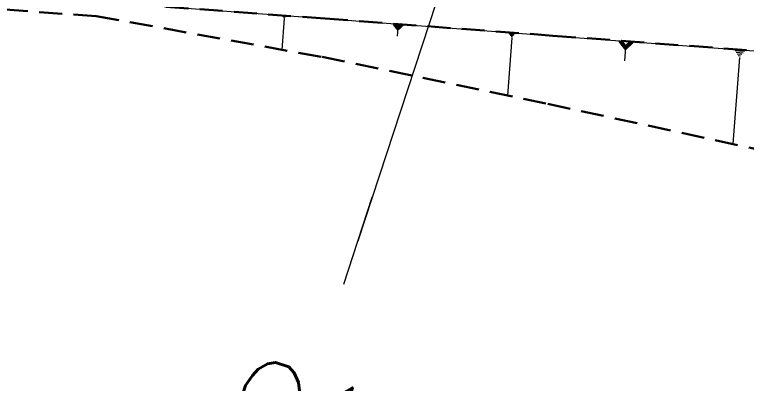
# Model space of a CAD drawing. Header units: metres. Extents: x 544752 to 548977, y 1840603 to 1844608.
# Drawn here: x 547788.01 to 547804.02, y 1842257.52 to 1842265.59 of the extents above; entities that cross this region are included whole.
import ezdxf

# ---------------------------------------------------------------- set-up
doc = ezdxf.new("R2010")
doc.units = ezdxf.units.M
doc.header["$MEASUREMENT"] = 0
doc.linetypes.add('Anordnung Grundriss$0$GESTRICHELT', pattern=[0.75, 0.5, -0.25])
doc.linetypes.add('HIDDEN', pattern=[0.375, 0.25, -0.125])
for name, color, linetype, lineweight in [('C-ROAD-CORR', 5, 'Continuous', 0), ('C-ROAD-SAMP', 150, 'HIDDEN', 0), ('C-ROAD-SAMP-TEXT', 11, 'Continuous', 0), ('C-TOPO-FEAT', 94, 'Continuous', 5)]:
    doc.layers.add(name, color=color, linetype=linetype, lineweight=lineweight)

msp = doc.modelspace()

# ---------------------------------------------------------------- linework, layer by layer
at = {"layer": 'C-ROAD-CORR', "color": 160, "linetype": 'Continuous'}
for p, q in [((547793.9053534934, 1842265.510767078, 509.1386574359022), (547793.8539875208, 1842264.825643068, 508.680626203217)), ((547793.9463905682, 1842265.557713525, 509.1719128558581), (547793.8717752852, 1842265.563307675, 509.1719128558581)), ((547793.9361312995, 1842265.545976914, 509.1635990008691), (547793.8801698373, 1842265.550172526, 509.1635990008691)), ((547793.9258720308, 1842265.534240302, 509.1552851458802), (547793.8885643893, 1842265.537037377, 509.1552851458802)), ((547793.9156127621, 1842265.52250369, 509.1469712908912), (547793.8969589414, 1842265.523902227, 509.1469712908912)), ((547796.3964664518, 1842265.298645674, 509.1160186318222), (547796.3833319789, 1842265.123456882, 508.9988983191549)), ((547798.9630497602, 1842265.171059926, 509.1533408196083), (547798.8255577268, 1842265.18136815, 509.1533408196083)), ((547798.9441452186, 1842265.149433115, 509.1380210515555), (547798.8410261936, 1842265.157164283, 509.1380210515555)), ((547798.9252406771, 1842265.127806304, 509.1227012835027), (547798.8564946603, 1842265.132960416, 509.1227012835027)), ((547798.9063361355, 1842265.106179493, 509.10738151545), (547798.871963127, 1842265.108756549, 509.10738151545)), ((547798.8874315938, 1842265.084552682, 509.0920617473972), (547798.792780582, 1842263.822088887, 508.2480571002625)), ((547801.3783104826, 1842264.869309239, 509.0673357425767), (547801.3568318248, 1842264.582824949, 508.8758101933017)), ((547803.982584229, 1842264.78320224, 509.1341116162768), (547803.7763174942, 1842264.798666727, 509.1341116162768)), ((547803.8691412036, 1842264.653423327, 509.0421802234818), (547803.727144939, 1842262.759464249, 507.7759971705528)), ((547803.9542234726, 1842264.750757512, 509.111128768078), (547803.7995234216, 1842264.762355878, 509.111128768078)), ((547803.9258627163, 1842264.718312784, 509.0881459198793), (547803.8227293489, 1842264.726045028, 509.0881459198793)), ((547803.8975019599, 1842264.685868056, 509.0651630716805), (547803.8459352762, 1842264.689734177, 509.0651630716805))]:
    msp.add_line(p, q, dxfattribs=at)
at = {"layer": 'C-ROAD-CORR', "color": 5, "linetype": 'Anordnung Grundriss$0$GESTRICHELT', "lineweight": 30, "extrusion": (0.04147128455115719, 0.5531477560869167, -0.8320502944496121), "const_width": 0.1, "elevation": 1041339.126163395}
msp.add_lwpolyline([(-408529.1421760643, 1562926.617209661), (-408529.2211714629, 1562926.511882463), (-408529.3001668609, 1562926.617209661)], dxfattribs=at)
at = {"layer": 'C-ROAD-CORR', "color": 5, "linetype": 'Anordnung Grundriss$0$GESTRICHELT', "lineweight": 30, "extrusion": (0.04147128406926216, 0.5531477561406623, -0.8320502944379007), "const_width": 0.1, "elevation": 1041339.135622031}
msp.add_lwpolyline([(-408534.0936317672, 1562926.610475007), (-408534.2228120667, 1562926.438234608), (-408534.3519923666, 1562926.610475008)], dxfattribs=at)
at = {"layer": 'C-ROAD-CORR', "color": 11, "linetype": 'Anordnung Grundriss$0$GESTRICHELT', "lineweight": 30}
for points in [[(547744.9432838194, 1842269.244141406, 509.2938156619759), (547749.9292903149, 1842268.870324302, 509.2822495387901), (547754.9152968103, 1842268.496507198, 509.2706834156043), (547759.9013033058, 1842268.122690094, 509.2591172924184), (547764.8873098013, 1842267.74887299, 509.2475511692326), (547769.8733162967, 1842267.375055886, 509.2359850460468), (547774.8593227923, 1842267.001238783, 509.2244189228609), (547779.8453292877, 1842266.627421679, 509.2128527996751), (547784.8313357831, 1842266.253604575, 509.2012866764893), (547789.8173422787, 1842265.879787471, 509.1897205533035), (547794.8033487741, 1842265.505970367, 509.1781544301176), (547799.7893552695, 1842265.132153263, 509.1665883069318), (547804.7753617651, 1842264.758336159, 509.155022183746), (547809.7613682605, 1842264.384519055, 509.1434560605601), (547812.1443860809, 1842264.205856468, 509.1379281340142), (547814.7473747559, 1842264.010701952, 509.1335178532181), (547816.971833867, 1842263.843927026, 509.1323289780747), (547819.7333812515, 1842263.636884848, 509.1341612603978), (547824.7193877469, 1842263.263067744, 509.146750682923)], [(547744.8194545105, 1842267.592494832, 508.1896276545068), (547749.8289307113, 1842267.531718791, 508.387341284288), (547754.8363446916, 1842267.443436665, 508.5666660593768), (547759.8442669505, 1842267.361934006, 508.7505231637936), (547764.8474242744, 1842267.21687621, 508.8918912632059), (547769.8412470924, 1842266.947313925, 508.9500234172066), (547774.8314289994, 1842266.62918884, 508.9756895083165), (547779.8189705716, 1842266.27584673, 508.9778116903842), (547784.8059660858, 1842265.915221246, 508.9750646626875), (547789.7933881303, 1842265.560284863, 508.9761210130918), (547794.7403200996, 1842264.665288181, 508.6161266917699), (547799.67733663, 1842263.638038471, 508.1677162345918), (547804.6111220806, 1842262.567692326, 507.6904941856972), (547809.5428912012, 1842261.470452189, 507.1952924888004), (547811.8993546461, 1842260.937604928, 506.9529787537522), (547814.4730436625, 1842260.351648903, 506.6873029298894), (547816.6735051224, 1842259.864791126, 506.4721266003276), (547819.4050663196, 1842259.257790457, 506.2065715518579), (547824.3377300367, 1842258.172482528, 505.743502532279)]]:
    msp.add_polyline3d(points, dxfattribs=at)
at = {"layer": 'C-ROAD-CORR', "color": 92, "linetype": 'Anordnung Grundriss$0$GESTRICHELT', "lineweight": 30}
for points in [[(547744.9432838194, 1842269.244141406, 509.2938156619759), (547749.9292903149, 1842268.870324302, 509.2822495387901), (547754.9152968103, 1842268.496507198, 509.2706834156043), (547759.9013033058, 1842268.122690094, 509.2591172924184), (547764.8873098013, 1842267.74887299, 509.2475511692326), (547769.8733162967, 1842267.375055886, 509.2359850460468), (547774.8593227923, 1842267.001238783, 509.2244189228609), (547779.8453292877, 1842266.627421679, 509.2128527996751), (547784.8313357831, 1842266.253604575, 509.2012866764893), (547789.8173422787, 1842265.879787471, 509.1897205533035), (547794.8033487741, 1842265.505970367, 509.1781544301176), (547799.7893552695, 1842265.132153263, 509.1665883069318), (547804.7753617651, 1842264.758336159, 509.155022183746), (547809.7613682605, 1842264.384519055, 509.1434560605601), (547812.1443860809, 1842264.205856468, 509.1379281340142), (547814.7473747559, 1842264.010701952, 509.1335178532181), (547816.971833867, 1842263.843927026, 509.1323289780747), (547819.7333812515, 1842263.636884848, 509.1341612603978), (547824.7193877469, 1842263.263067744, 509.146750682923)], [(547744.8194545105, 1842267.592494832, 508.1896276545068), (547749.8289307113, 1842267.531718791, 508.387341284288), (547754.8363446916, 1842267.443436665, 508.5666660593768), (547759.8442669505, 1842267.361934006, 508.7505231637936), (547764.8474242744, 1842267.21687621, 508.8918912632059), (547769.8412470924, 1842266.947313925, 508.9500234172066), (547774.8314289994, 1842266.62918884, 508.9756895083165), (547779.8189705716, 1842266.27584673, 508.9778116903842), (547784.8059660858, 1842265.915221246, 508.9750646626875), (547789.7933881303, 1842265.560284863, 508.9761210130918), (547794.7403200996, 1842264.665288181, 508.6161266917699), (547799.67733663, 1842263.638038471, 508.1677162345918), (547804.6111220806, 1842262.567692326, 507.6904941856972), (547809.5428912012, 1842261.470452189, 507.1952924888004), (547811.8993546461, 1842260.937604928, 506.9529787537522), (547814.4730436625, 1842260.351648903, 506.6873029298894), (547816.6735051224, 1842259.864791126, 506.4721266003276), (547819.4050663196, 1842259.257790457, 506.2065715518579), (547824.3377300367, 1842258.172482528, 505.743502532279)]]:
    msp.add_polyline3d(points, dxfattribs=at)
at = {"layer": 'C-ROAD-SAMP', "color": 1, "linetype": 'Continuous', "lineweight": 13}
msp.add_lwpolyline([(547795.5239368095, 1842260.641463861), (547798.6433986697, 1842270.142461583), (547801.7628605298, 1842279.643459304)], dxfattribs=at)
at = {"layer": 'C-ROAD-SAMP-TEXT', "color": 4, "linetype": 'Continuous', "lineweight": 9}
msp.add_line((547795.2119906235, 1842259.691364089), (547795.8358829955, 1842261.591563634), dxfattribs=at)
at = {"layer": 'C-TOPO-FEAT', "color": 94, "linetype": 'Continuous', "lineweight": 0, "ltscale": 2}
msp.add_polyline3d([(547744.9432838194, 1842269.244141406, 509.2938156619759), (547749.9292903149, 1842268.870324302, 509.2822495387901), (547754.9152968103, 1842268.496507198, 509.2706834156043), (547759.9013033058, 1842268.122690094, 509.2591172924184), (547764.8873098013, 1842267.74887299, 509.2475511692326), (547769.8733162967, 1842267.375055886, 509.2359850460468), (547774.8593227923, 1842267.001238783, 509.2244189228609), (547779.8453292877, 1842266.627421679, 509.2128527996751), (547784.8313357831, 1842266.253604575, 509.2012866764893), (547789.8173422787, 1842265.879787471, 509.1897205533035), (547794.8033487741, 1842265.505970367, 509.1781544301176), (547799.7893552695, 1842265.132153263, 509.1665883069318), (547804.7753617651, 1842264.758336159, 509.155022183746), (547809.7613682605, 1842264.384519055, 509.1434560605601), (547812.1443860809, 1842264.205856468, 509.1379281340142), (547814.7473747559, 1842264.010701952, 509.1335178532181), (547816.971833867, 1842263.843927026, 509.1323289780747), (547819.7333812515, 1842263.636884848, 509.1341612603978), (547824.7193877469, 1842263.263067744, 509.146750682923)], dxfattribs=at)

# ---------------------------------------------------------------- next in the draw order: texts
at = {"layer": 'C-ROAD-SAMP-TEXT', "color": 1, "linetype": 'Continuous', "lineweight": 13, "insert": (547794.2761520655, 1842256.841064773), "char_height": 1.8, "width": 2.250857142857143, "attachment_point": 5, "rotation": 341.82344409386343, "bg_fill": 3, "box_fill_scale": 1.416666666666667, "bg_fill_color": 256, "bg_fill_true_color": 13158600, "bg_fill_transparency": 0}
msp.add_mtext('{\\Fsimplex.shx|c0;C1}', dxfattribs=at)

doc.saveas('drawing.dxf')
